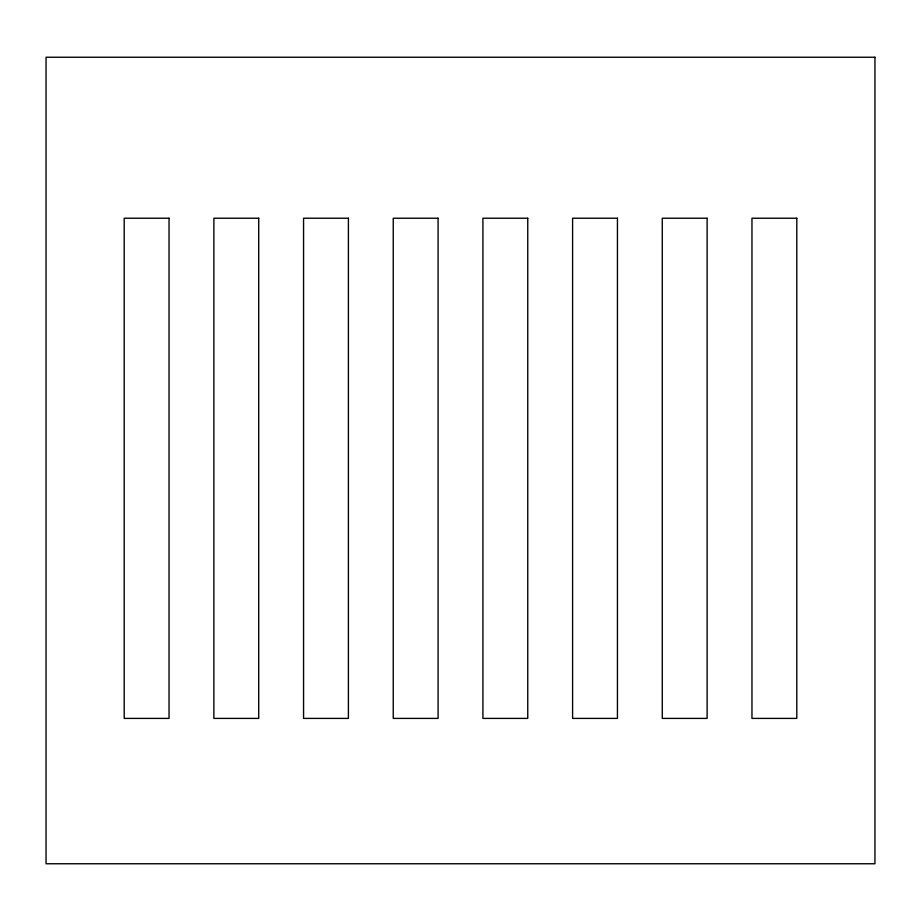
<?xml version="1.0" encoding="UTF-8"?>
<svg xmlns="http://www.w3.org/2000/svg" width="921" height="921" viewBox="0 0 921 921"><rect width="100%" height="100%" fill="white"/><g stroke="black" fill="none" stroke-linecap="round" stroke-linejoin="round"><path stroke-width="1.38" d="M874.95 57.24L46.05 57.24L46.05 863.76L874.95 863.76L874.95 57.24M169.038 218.231L124.197 218.231L124.197 718.403L169.038 718.403L169.038 218.231M258.72 218.231L213.879 218.231L213.879 718.403L258.72 718.403L258.72 218.231M348.403 218.231L303.562 218.231L303.562 718.403L348.403 718.403L348.403 218.231M438.085 218.231L393.244 218.231L393.244 718.403L438.085 718.403L438.085 218.231M527.756 218.231L482.915 218.231L482.915 718.403L527.756 718.403L527.756 218.231M617.438 218.231L572.597 218.231L572.597 718.403L617.438 718.403L617.438 218.231M707.121 218.231L662.28 218.231L662.28 718.403L707.121 718.403L707.121 218.231M796.803 218.231L751.962 218.231L751.962 718.403L796.803 718.403L796.803 218.231"/></g></svg>
